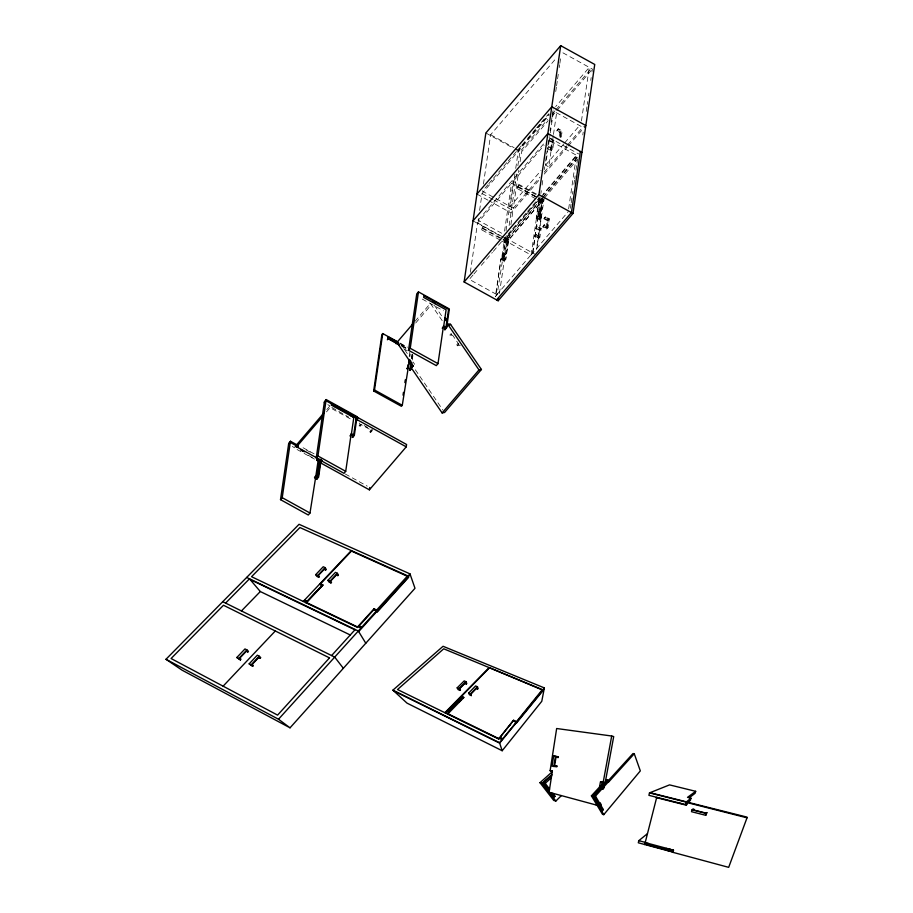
<?xml version="1.0" encoding="UTF-8"?>
<svg xmlns="http://www.w3.org/2000/svg" width="913" height="913" viewBox="0 0 913 913"><rect width="100%" height="100%" fill="white"/><g stroke="black" fill="none" stroke-linecap="round" stroke-linejoin="round"><path stroke-width="0.68" stroke-dasharray="4.57 3.42" d="M540.861 201.271C540.154 197.824 539.686 204.911 542.014 198.578M359.049 425.915L360.361 424.385L361.263 424.876L359.95 426.405L359.049 425.915L359.482 422.97M359.95 426.405L360.281 424.134L370.176 429.601L369.845 431.872L370.735 432.363L372.048 430.833L372.481 427.889M370.735 432.363L371.169 429.418M409.195 356.355L409.811 352.156M409.846 356.755L410.257 353.959M411.329 358.307L411.9 354.358M411.809 358.341L412.391 354.312M411.991 358.626L412.562 354.678M412.265 360.03L413.053 354.666M470.332 272.314L477.533 222.955L544.068 145.315M501.636 233.249L478.15 220.273L478.572 217.454M479.599 210.412L482.064 193.499L549.249 115.095M483.434 184.095L490.635 134.736L556.907 57.416M481.63 229.825L483.297 226.492L481.63 229.825L500.301 240.142M504.547 231.206L511.542 183.262L537.209 197.448M502.561 257.078L500.86 259.075L495.371 296.691L497.071 294.705L503.006 257.329L501.043 259.406L504.17 261.141L505.87 259.155L508.667 240.028L542.117 200.997L538.978 199.274L505.54 238.304L502.709 259.6L505.699 238.875L504.273 240.53L501.591 258.984L503.828 260.228L505.243 258.562L507.936 240.119L504.341 238.133M502.458 257.751L505.597 259.486L502.515 257.42L501.089 259.075L495.702 296.029L532.553 253.027L537.951 216.073L541.078 217.796L536.502 249.123M506.053 230.635L513.254 181.276L536.479 194.104M514.909 174.063L510.173 206.498L541.067 170.446M515.731 168.414L518.401 150.086L549.295 114.034M503.828 260.228L506.51 241.774L507.936 240.119M500.86 259.075L503.987 260.798L507.685 235.44M509.123 225.579L516.644 174.006M517.865 165.675L519.885 151.786L547.606 119.443M499.445 293.529L504.216 260.81L505.642 259.144M503.987 260.798L505.688 258.813L508.427 240.028L543.543 199.045M509.671 233.123L509.055 237.346L506.578 235.988M510.903 224.666L512.958 210.572L494.424 200.324M487.93 184.711L482.406 191.148L513.3 208.221L518.858 170.149M520.09 161.692L521.528 151.82L548.222 120.664M535.737 198.794L517.066 188.477L517.306 186.811L518.732 185.145L539.104 196.409M517.066 188.477L518.732 185.145M537.894 216.404L541.032 218.139L539.321 220.124L536.193 218.39L538.978 199.274M503.314 239.674L531.092 255.012L536.57 217.397L540.485 213.414L540.085 212.729L537.951 214.738L538.784 215.4M540.873 193.51L541.283 190.691M542.105 185.054L543.132 178.001M544.365 169.533L544.776 166.714M545.597 161.076L546.419 155.438M546.625 154.023L547.035 151.204M547.857 145.566L548.69 139.917L578.02 156.134M550.06 130.536L550.471 127.706M551.292 122.068L552.114 116.43M552.319 115.027L552.936 110.793L582.597 127.192M555.743 91.528L556.359 87.294M556.565 85.89L557.387 80.253M557.592 78.838L558.414 73.2M559.247 67.551L559.658 64.732M559.863 63.328L560.89 56.275M537.78 237.471L538.864 230.065L535.828 228.387L537.232 226.184L541.169 228.364L539.891 237.106L538.579 238.635L534.653 236.467L534.744 235.794L536.057 234.264L539.092 235.942L537.78 237.471L534.744 235.794M532.793 253.027L541.021 196.615M553.267 135.854L548.736 166.874L545.609 165.15L550.14 134.12M550.345 132.716L553.837 108.738M536.193 218.39L538.442 215.982L541.135 197.528L539.72 199.182L536.57 217.397M534.653 236.467L536.057 234.264M535.828 228.387L537.232 226.184M553.986 140.476L552.673 142.006L548.747 139.837L550.06 138.308L553.986 140.476L552.707 149.23L551.406 150.759L547.469 148.591L548.873 146.388L551.92 148.066L550.607 149.595L547.572 147.917L548.873 146.388M550.607 149.595L551.68 142.188L548.645 140.511L550.06 138.308M539.651 216.198L541.067 214.544L538.83 213.3L537.415 214.954L541.409 217.134L539.709 219.12L542.254 198.144M542.584 197.482L539.56 216.598M539.321 220.124L542.117 200.997M541.078 217.796L539.606 219.793L536.479 218.059M539.709 219.12L542.448 200.335L538.442 198.121M539.263 218.869L540.679 217.214L543.372 198.76L541.945 200.426L538.35 198.441M536.741 249.112L544.148 198.349M553.472 134.439L556.964 110.462M538.579 238.635L540.176 228.535L537.141 226.858M551.406 150.759L552.993 140.659L549.957 138.981M545.974 227.919L547.047 220.512L544.011 218.835L545.426 216.632L549.352 218.812L548.074 227.554L546.761 229.083L542.836 226.915L544.239 224.712L547.286 226.39L545.974 227.919L542.927 226.241M559.327 136.345L559.874 132.636L556.827 130.958L558.242 128.756L562.18 130.924L561.084 138.434M542.836 226.915L544.239 224.712M544.011 218.835L545.426 216.632M556.827 130.958L558.242 128.756M546.761 229.083L548.04 220.341L549.352 218.812M560.137 137.464L560.867 132.453L562.18 130.924M547.286 226.39L548.359 218.983L545.323 217.305M560.285 137.281L561.187 131.107L558.14 129.429M568.639 208.86L576.457 155.267L542.836 194.492M581.455 120.973L589.273 67.391L555.652 106.616M570.408 208.312L571.024 204.078M571.23 202.675L572.257 195.622M572.462 194.207L572.873 191.388M573.9 184.335L574.528 180.101M574.734 178.697L575.144 175.878M575.966 170.24L576.788 164.591M576.993 163.187L577.404 160.368M582.802 134.919L583.213 132.1M586.237 111.42L587.059 105.782M587.264 104.379L587.675 101.548M588.497 95.911L588.908 93.092M590.757 80.401L591.168 77.582M591.989 71.933L592.4 69.114L561.506 52.041M506.989 239.651C500.838 242.424 509.077 243.897 507.069 239.685L577.29 157.721M506.578 239.651L507.377 240.359M331.818 407.449L348.652 417.104M537.94 214.772L538.236 215.354M507 242.949C508.507 240.039 508.415 242.333 507.445 243.189M543.315 200.746L543.189 201.522L543.954 200.004M505.688 242.322L504.923 241.603M504.524 253.746C499.126 259.429 508.153 253.757 504.467 253.882C506.236 255.743 502.96 253.837 504.889 254.248M539.674 212.729L540.473 213.437M543.44 200.518L543.167 201.511M503.611 256.439L502.846 255.72M488.843 183.627L492.529 179.336M493.454 178.263L507.251 162.149M508.176 161.076L521.061 146.046M521.985 144.973L526.584 139.598M527.509 138.525L535.783 128.859M536.707 127.786L540.393 123.483M541.306 122.41L548.679 113.817M552.228 114.057L555.001 110.815M555.926 109.743L591.966 67.688M551.909 116.373L592.4 69.114M478.15 220.273L544.422 142.953M551.68 142.188L552.993 140.659M559.874 132.636L561.187 131.107M326.82 409.572L329.536 406.411M326.477 411.911L330.095 407.7L351.984 419.786M545.609 165.15L563.778 143.946M564.691 142.885L580.143 124.853M415.016 321.342L430.388 303.413L442.451 321.034M513.3 208.221L539.994 177.076M544.194 172.18L566.916 145.669M567.612 144.859L583.27 126.587M415.666 323.019L431.039 305.09M538.693 180.546L510.972 212.889L489.094 200.803M544.239 174.075L567.338 147.119M568.263 146.034L583.053 128.79M472.991 275.053L469.305 279.367L497.071 294.705M473.915 273.968L477.613 269.655M481.311 265.341L492.404 252.399M493.328 251.326L507.183 235.155M508.107 234.07L511.805 229.756M512.729 228.684L526.596 212.512M527.52 211.428L539.526 197.413M505.505 238.807L540.622 197.836M541.546 196.752L577.575 154.708M504.033 242.207L505.46 240.553M539.469 200.86L540.895 199.205M541.98 198.189L505.391 241.158M542.904 197.105L577.096 157.207M544.468 197.973L577.769 159.113M537.951 216.073L536.524 217.728L539.651 219.451M538.864 230.065L540.176 228.535M547.047 220.512L548.359 218.983M449.847 335.071L451.159 333.542L451.718 334.363L450.406 335.893L449.847 335.071L451.901 334.706M541.169 228.364L539.857 229.893L535.92 227.714M369.845 431.872L371.157 430.343L372.048 430.833M531.092 255.012L568.228 211.679M456.637 345L457.949 343.471L458.52 344.292L457.208 345.822L456.637 345L459.022 344.578L452.791 335.47L450.406 335.893M541.808 198.578L542.527 199.342M505.3 254.476L504.752 254.35M543.555 199.764L542.687 201.237M457.208 345.822L460.289 345.285M556.93 130.285L560.867 132.453M549.021 137.578L578.694 153.966M548.781 147.061L552.707 149.23M490.635 134.736L514.122 147.712M515.354 148.397L521.528 151.82M485.853 132.99L513.814 148.431M515.023 149.104L519.885 151.786M518.481 186.823L537.152 197.14M538.396 197.824L543.121 200.438L541.706 202.093L536.981 199.479M517.306 186.811L537.118 197.756M544.114 218.161L548.04 220.341M538.442 215.982L540.679 217.214M544.148 225.385L548.074 227.554M482.064 193.499L493.191 199.639M476.94 194.081L487.884 200.13M535.965 234.938L539.891 237.106M505.015 237.677L535.92 254.761M505.54 238.304L508.667 240.028M477.533 222.955L503.2 237.14M504.421 237.814L508.427 240.028M474.235 221.528L503.417 237.654M483.045 228.17L501.716 238.487M502.96 239.172L507.685 241.785L506.27 243.44L501.545 240.838M481.87 228.159L501.043 238.75M503.44 240.073L506.51 241.774M502.743 257.42L505.87 259.155M501.089 259.075L504.216 260.81M422.274 299.087L443.433 310.785M400.042 343.128L407.46 347.225M400.818 343.916L406.981 347.317M401.663 345.479L407.837 348.903M401.206 345.593L407.358 348.994M401.948 346.347L406.924 349.097M403.592 348.72L407.324 350.786M327.778 404.664L330.107 405.943M364.161 425.549L367.665 427.489M303.07 447.747L315.225 454.457M306.517 450.132L310.226 452.186M345.274 473.995L367.277 486.15M292.274 446.468L294.751 447.827M308.343 455.347L313.296 458.075M297.033 449.504L314.46 459.136M434.451 305.33L442.497 317.073M400.202 343.185L409.047 356.104M413.064 361.982L414.673 364.333M415.358 369.799L442.999 410.188M506.247 240.085L507.114 240.667L506.259 240.028M538.202 214.498L539.069 215.069L538.202 214.498M503.645 252.981L502.218 254.636L504.455 255.868L505.882 254.213L503.645 252.981M539.081 211.633L537.654 213.288L539.891 214.521L541.318 212.866L539.081 211.633M503.394 254.647L501.979 256.313L504.216 257.546L505.631 255.891L503.394 254.647"/><path stroke-width="1.37" d="M412.425 366.809L413.144 365.405M408.579 362.393L409.481 362.781M305.056 601.325L306.334 600.788L305.467 601.37M320.725 459.25L318.158 476.871L316.743 478.526L314.506 477.294L315.921 475.639L309.986 513.015L308.286 515L280.508 499.651L288.736 443.239L290.448 441.253L297.866 445.35M280.508 499.651L282.22 497.665L290.448 441.253M296.211 444.802L295.96 446.48L322.186 460.837L320.474 462.823L320.817 460.483L320.143 460.734L320.92 460.175M296.405 446.719L296.657 445.053L295.23 446.708M354.324 435.433L351.197 433.709L345.707 471.325L344.007 473.322L316.229 457.972L324.457 401.56L326.169 399.574L357.063 416.648L354.324 435.433L352.623 437.418L352.566 434.462M316.229 457.972L317.941 455.986L326.169 399.574M315.921 475.639L318.375 458.851L316.948 460.517M316.743 478.526L319.424 460.072M314.814 477.956L316.902 479.108L319.641 460.312M355.91 421.475L357.234 417.23L406.582 444.494L406.239 446.845L369.377 489.847L320.029 462.571L320.611 459.718M316.902 479.108L318.603 477.111L321.171 459.501L319.47 461.487L316.994 460.118M331.853 405.372L332.092 403.694M334.078 406.605L334.329 404.938M350.672 415.78L350.923 414.103M352.909 417.013L353.16 415.335M349.941 435.946L351.357 434.28L353.81 417.503L331.396 405.121L331.647 403.455L356.287 417.07L353.593 435.524L352.178 437.179M352.623 437.418L353.011 434.714M357.679 417.469L357.337 419.82L355.625 421.806M407.769 367.688L406.913 368.692L408.214 367.939L402.279 405.315L401.423 406.308L373.657 390.969L381.885 334.557L382.741 333.565L397.566 341.759M373.657 390.969L374.513 389.977L382.741 333.565M387.409 339.773L388.504 337.102L397.121 341.873M369.377 489.847L369.719 487.496M397.349 343.802L397.589 342.135L396.174 343.79M446.617 327.744L443.49 326.009L438 363.636L436.3 365.622L408.522 350.284L416.75 293.872L418.462 291.886L449.356 308.959L446.617 327.744L444.916 329.73L444.848 326.843M403.055 395.158L403.455 392.373M404.881 382.627L405.292 379.831M408.522 350.284L410.234 348.287L418.462 291.886M407.358 368.932L407.974 364.744M408.214 367.939L409.458 359.46M411.877 362.712L410.896 369.423L410.051 370.416L410.747 362.256M410.051 370.416L411.215 362.37M409.595 370.164L410.451 369.172L411.409 362.587M432.785 302.454L433.024 300.776M435.022 303.687L435.261 302.02M442.234 328.246L443.65 326.592L446.103 309.815L423.689 297.433L423.94 295.755L448.58 309.37L445.886 327.824L444.471 329.479M444.916 329.73L445.304 327.048M464.124 281.969L485.853 132.99L560.708 45.65L594.74 64.458L572.999 213.425L498.156 300.765L464.124 281.969L538.967 194.629L560.708 45.65M498.156 300.765L498.498 298.425M580.348 151.467L571.435 212.569L496.592 299.898M556.93 766.053L554.636 765.836L555.971 757.265L558.265 757.562L558.391 756.797L553.643 756.055L552.068 766.167L556.804 766.817L556.93 766.053L554.659 765.63M600.914 781.882L605.148 782.875L613.707 736.586L611.699 736.015L556.656 728.517L550.105 770.846L552.011 770.892M553.826 766.543L555.412 756.398L553.643 756.055M444.871 712.699L489.151 667.597L542.162 689.886L541.923 691.232L516.302 722.56L516.244 721.51L513.551 720.277L498.681 739.016L513.551 720.277M513.494 721.087L516.176 722.331L516.244 723.381L542.562 691.141L544.353 687.911L443.056 646.278L392.91 690.16L406.993 703.113L502.173 750.737L541.786 701.275L544.353 687.911M550.162 770.469L552.376 770.971L549.055 792.267L596.235 805.026L596.394 804.125M596.76 802.116L597.022 800.701M598.871 790.544L598.996 789.882M599.51 787.063L600.469 781.779L605.228 782.464M602.101 784.244L602.34 782.955M603.094 782.806L611.699 736.015M689.269 797.779L695.113 793.283L695.683 791.32L669.549 784.883L649.485 792.895L648.915 795.337L685.446 804.536L686.188 803.908M647.351 833.752L638.803 840.656L638.301 842.79L672.23 851.932L672.721 851.281M656.732 797.3L645.206 842.585L673.566 850.197L672.961 852.343M644.829 844.605L645.263 842.813L647.716 843.475L647.283 845.267L648.287 843.407M321.319 459.696L320.646 461.168L321.502 459.684M665.6 850.197L666.091 848.405L668.578 849.067L668.076 850.859L668.978 848.964M668.647 850.151L669.64 850.425L669.971 849.227M672.288 849.855L671.842 851.441L668.362 850.505M685.446 804.536L686.131 802.093L690.981 798.202L687.535 797.346L695.683 791.32M672.23 851.932L672.459 851.133M685.777 804.262L685.925 803.714A4.303 3.321 8.3 0 1 686.291 802.436L686.462 801.831L650.01 792.689M673.212 850.106L672.459 852.217L728.677 867.35L747.017 817.82L747.005 817.112L687.204 802.105L686.508 804.81M690.981 798.202L690.331 800.461L688.094 802.333M692.054 809.808L691.495 811.691L705.738 815.309L706.867 812.604L705.361 812.958L693.309 809.911L693.869 809.317L692.796 809.044L692.054 809.808L706.32 813.426L706.867 812.604M693.663 810.002L693.869 809.317M356.138 419.124L356.264 418.131M705.738 815.309L706.32 813.426M356.538 419.444L356.538 418.553M669.64 850.425L670.473 849.364M502.173 750.737L499.514 742.703L516.176 722.331M516.21 722.856L499.651 743.125L393.629 690.833M544.216 688.596L542.094 690.228M516.016 722.251L542.162 689.886M513.791 721.224L514.008 720.483M603.162 783.092L591.419 795.839L602.489 814.293L603.778 814.658L640.321 770.892L634.261 753.75L633.006 753.545L607.59 781.437M600.708 805.083L603.356 809.626L602.101 811.109L593.233 796.17L607.853 780.181M601.439 810.002L602.066 809.272L603.356 809.626M476.94 194.081L551.794 106.753L585.826 125.549L584.503 127.101M473.037 220.866L547.88 133.526L581.912 152.334M288.565 444.414L290.277 442.428L296.086 445.635M324.286 402.736L325.998 400.75L356.892 417.823M388.504 337.102L387.648 338.107L397.509 343.55M324.104 412.733L296.987 444.38L296.645 446.719L322.86 416.134M413.212 323.453L396.938 342.443L413.03 365.942L411.318 367.928M320.029 462.571L321.456 460.917M410.028 364.025L411.443 362.37L409.207 361.137M412.722 366.307L411.044 367.517L442.12 412.927L444.574 412.493L481.436 369.491L450.349 324.081L447.895 324.514L446.754 326.58M446.468 326.911L448.18 324.925L450.634 324.492M442.12 412.927L478.983 369.925L481.436 369.491M448.135 324.914C450.041 324.069 447.153 323.807 447.884 325.473M598.962 805.825L599.841 806.065L601.153 804.57L600.366 803.223L598.163 802.641L594.112 795.759L600.754 788.478L602.991 789.003L604.292 787.565L602.626 785.899M501.363 739.131L501.808 738.309M598.175 804.49L599.054 804.73L600.366 803.223M597.513 803.383L598.163 802.641M290.037 727.821L414.993 588.292L409.994 573.889L299.053 524.302L165.983 659.277L182.052 670.165L290.037 727.821L278.499 719.239L165.983 659.277M374.421 609.028L374.456 609.918M376.361 610.363L407.346 576.126L407.837 577.495L377.001 611.607L373.999 608.811L357.542 626.957L306.494 602.546L323.065 584.982L320.531 583.795M278.499 719.239L376.521 610.888L373.874 609.644L357.691 627.482L251.554 576.708L299.909 527.543L408.065 576.023L408.545 577.393L377.16 612.132L376.521 610.888M408.065 576.023L409.994 573.889M358.672 631.602L376.841 611.505M410.234 574.585L408.305 576.708L351.459 551.075L320.235 584.103L320.646 584.731M608.72 781.939L634.261 753.75M331.59 655.568L355.214 629.525M594.112 795.759L595.47 796.102L602.101 788.786M603.892 786.812L608.572 781.654L607.248 781.357L603.025 785.99M601.313 787.337L602.215 787.554L603.527 786.104M591.419 795.839L592.788 796.193L604.977 782.863M605.193 782.635L607.704 779.896L606.369 779.599L605.604 780.444M252.639 666.182L253.266 665.52L252.102 664.516L258.995 657.2L260.114 658.239L260.73 657.577L259.281 656.23L257.295 655.214L249.158 663.854L252.639 666.182L249.158 663.854M330.94 582.928L331.51 582.323L330.723 581.01L337.057 574.277L337.821 575.612L338.392 575.007L337.399 573.284L335.436 572.371L327.938 580.326L328.977 582.015L330.94 582.928L329.913 581.239L327.938 580.326M322.186 585.587L306.209 602.523L306.574 603.037M251.143 664.881L259.281 656.23M329.913 581.239L337.399 573.284M223.103 686.177L275.304 630.974M303.242 601.439L351.322 550.585L351.585 551.121M305.787 602.66L322.072 585.404L319.527 584.206M320.235 584.103L322.882 585.176M240.359 659.837L240.986 659.186L239.777 658.159L246.67 650.901L247.845 651.962L248.462 651.311L246.944 649.93L244.981 648.938L236.832 657.497L240.359 659.837L236.832 657.497M318.751 577.267L319.333 576.662L318.489 575.327L324.845 568.651L325.644 570.009L326.215 569.404L325.176 567.658L323.225 566.756L315.715 574.642L316.811 576.365L318.751 577.267L317.667 575.544L315.715 574.642M238.795 658.501L246.944 649.93M317.667 575.544L325.176 567.658M471.291 695.58L471.256 693.743L477.088 687.706L477.579 689.041L478.092 688.505L477.465 686.759L475.605 685.948L468.677 693.07L469.442 694.747L471.291 695.58L470.549 693.914L468.677 693.07M470.549 693.914L477.465 686.759M241.443 610.945L260.308 591.544L350.261 634.98M489.3 667.996L461.259 696.585L463.713 697.612M462.823 698.536L460.939 697.327L445.692 712.756L447.701 713.738L449.139 712.266L447.13 711.295M448.523 714.491L447.975 713.783L463.918 697.406L461.533 696.311M447.61 711.524L457.812 701.104M459.399 699.484L461.339 697.509M448.089 711.763L458.075 701.549L459.319 702.131M459.867 699.712L461.579 697.966M225.591 603.094L249.489 578.808L260.308 591.544M459.89 690.399L460.426 689.863L459.741 688.539L465.653 682.639L466.258 684.02L466.783 683.495L465.995 681.703L464.192 680.904L457.173 687.854L458.098 689.589L459.89 690.399L458.999 688.687L457.173 687.854M458.999 688.687L465.995 681.703M552.262 771.759L539.982 782.703L553.735 800.427L555.869 801.032L561.369 795.6M552.73 793.26L555.058 796.33L553.712 797.631L549.752 792.45M552.742 796.353L555.058 796.33M547.846 789.973L549.455 789.734M551.475 776.792L550.413 776.529L543.372 782.875L545.221 783.343L551.315 777.819M551.726 775.171L542.71 783.286L549.147 791.674M539.982 782.703L542.208 783.274L551.806 774.646M645 843.874L645.137 842.357L638.803 840.656M448.637 324.651L449.264 324.48L448.911 325.062M410.382 360.19L410.519 360.806M687.729 802.242L686.393 805.209L656.15 797.585M501.591 738.879L500.427 738.879M448.637 325.256L448.123 325.485M398.525 342.866L398.661 343.471M596.235 805.026L596.897 804.969M359.848 627.448L360.795 626.866L359.95 627.619M305.433 601.553L304.794 600.389L306.334 600.788M603.493 787.234L603.002 787.851M555.412 756.398L558.391 756.797M600.355 804.33L599.898 805.015L600.366 804.353M649.485 792.895L686.131 802.093M686.336 802.379L747.017 817.82M647.99 844.605L665.817 849.387M647.637 844.924L665.703 849.786M398.513 343.197L398.536 343.916M410.416 360.544L410.394 361.251M298.015 446.56L298.026 445.864M297.729 446.891L297.741 446.195M551.224 771.382L551.258 771.394A5.9 4.554 8.3 0 0 552.205 771.565M542.813 689.794L443.718 648.801L397.52 689.532L498.681 739.028M542.014 690.913L542.562 691.141M464.888 683.403L466.258 684.02M476.335 688.482L477.579 689.041M407.655 576.993L408.545 577.393M324.195 569.335L325.644 570.009M336.418 574.962L337.821 575.612M513.745 720.779L515.982 721.818M462.994 698.354L461.259 696.585M458.919 699.267L460.905 700.191L459.536 701.595L457.55 700.659L458.075 701.549M373.999 608.811L376.647 610.044L377.286 611.299M246.647 577.45L358.318 631.009L365.793 643.231M250.059 579.481L354.952 629.81M447.975 713.783L498.498 738.469M392.91 690.16L499.514 742.703M222.761 601.69L334.706 657.109L343.356 668.293M246.373 651.209L247.845 651.962M258.699 657.508L260.114 658.239M538.967 194.629L572.999 213.425M444.893 318.112L447.119 319.345M444.642 319.778L446.879 321.022M443.65 326.592L445.886 327.824M410.234 348.287L438 363.636M388.071 337.97L397.954 343.436M388.253 338.78L399.586 345.046M374.513 389.977L402.279 405.315M331.522 404.288L356.161 417.903M356.892 419.569L406.239 446.845M351.357 434.28L353.593 435.524M317.941 455.986L345.707 471.325M300.776 449.767L304.371 451.752M301.096 450.075L303.573 451.433M316.845 459.547L319.31 460.905M282.22 497.665L309.986 513.015M359.38 627.288L359.425 626.329L360.703 626.546M679.58 803.189L679.603 803.2A1.552 1.198 8.3 0 0 680.562 803.406M501.716 738.115L500.621 737.807L500.13 738.514M542.208 783.274L555.869 801.032M543.372 782.875L548.405 789.46M550.927 792.769L553.267 795.839M545.221 783.343L549.558 789.06M306.494 602.546L306.996 603.242M447.895 324.514L478.983 369.925M592.788 796.193L603.778 814.658M599.054 804.73L599.841 806.065M600.046 805.837L602.066 809.272M595.47 796.102L599.487 802.995M602.215 787.554L602.991 789.003M603.516 783.103A4.063 3.127 8.3 0 1 601.952 782.806M672.755 850.003A3.743 2.887 8.3 0 0 672.63 850.265L672.607 850.334A4.713 3.641 8.3 0 0 672.39 851.064M658.421 797.802A1.484 1.141 8.3 0 1 657.451 797.608M499.08 738.355A1.449 1.118 8.3 0 1 499.502 737.795M510.196 724.922A1.392 1.073 8.3 0 1 510.572 724.374M332.64 404.904L333.507 405.486L332.652 404.847M351.471 415.312L352.338 415.883L351.482 415.255M433.572 301.986L434.44 302.568L433.595 301.929M445.441 319.322L446.297 319.892L445.441 319.288M329.502 657.885L277.586 715.119L171.073 658.524L223.48 605.251L329.502 657.885"/></g></svg>
